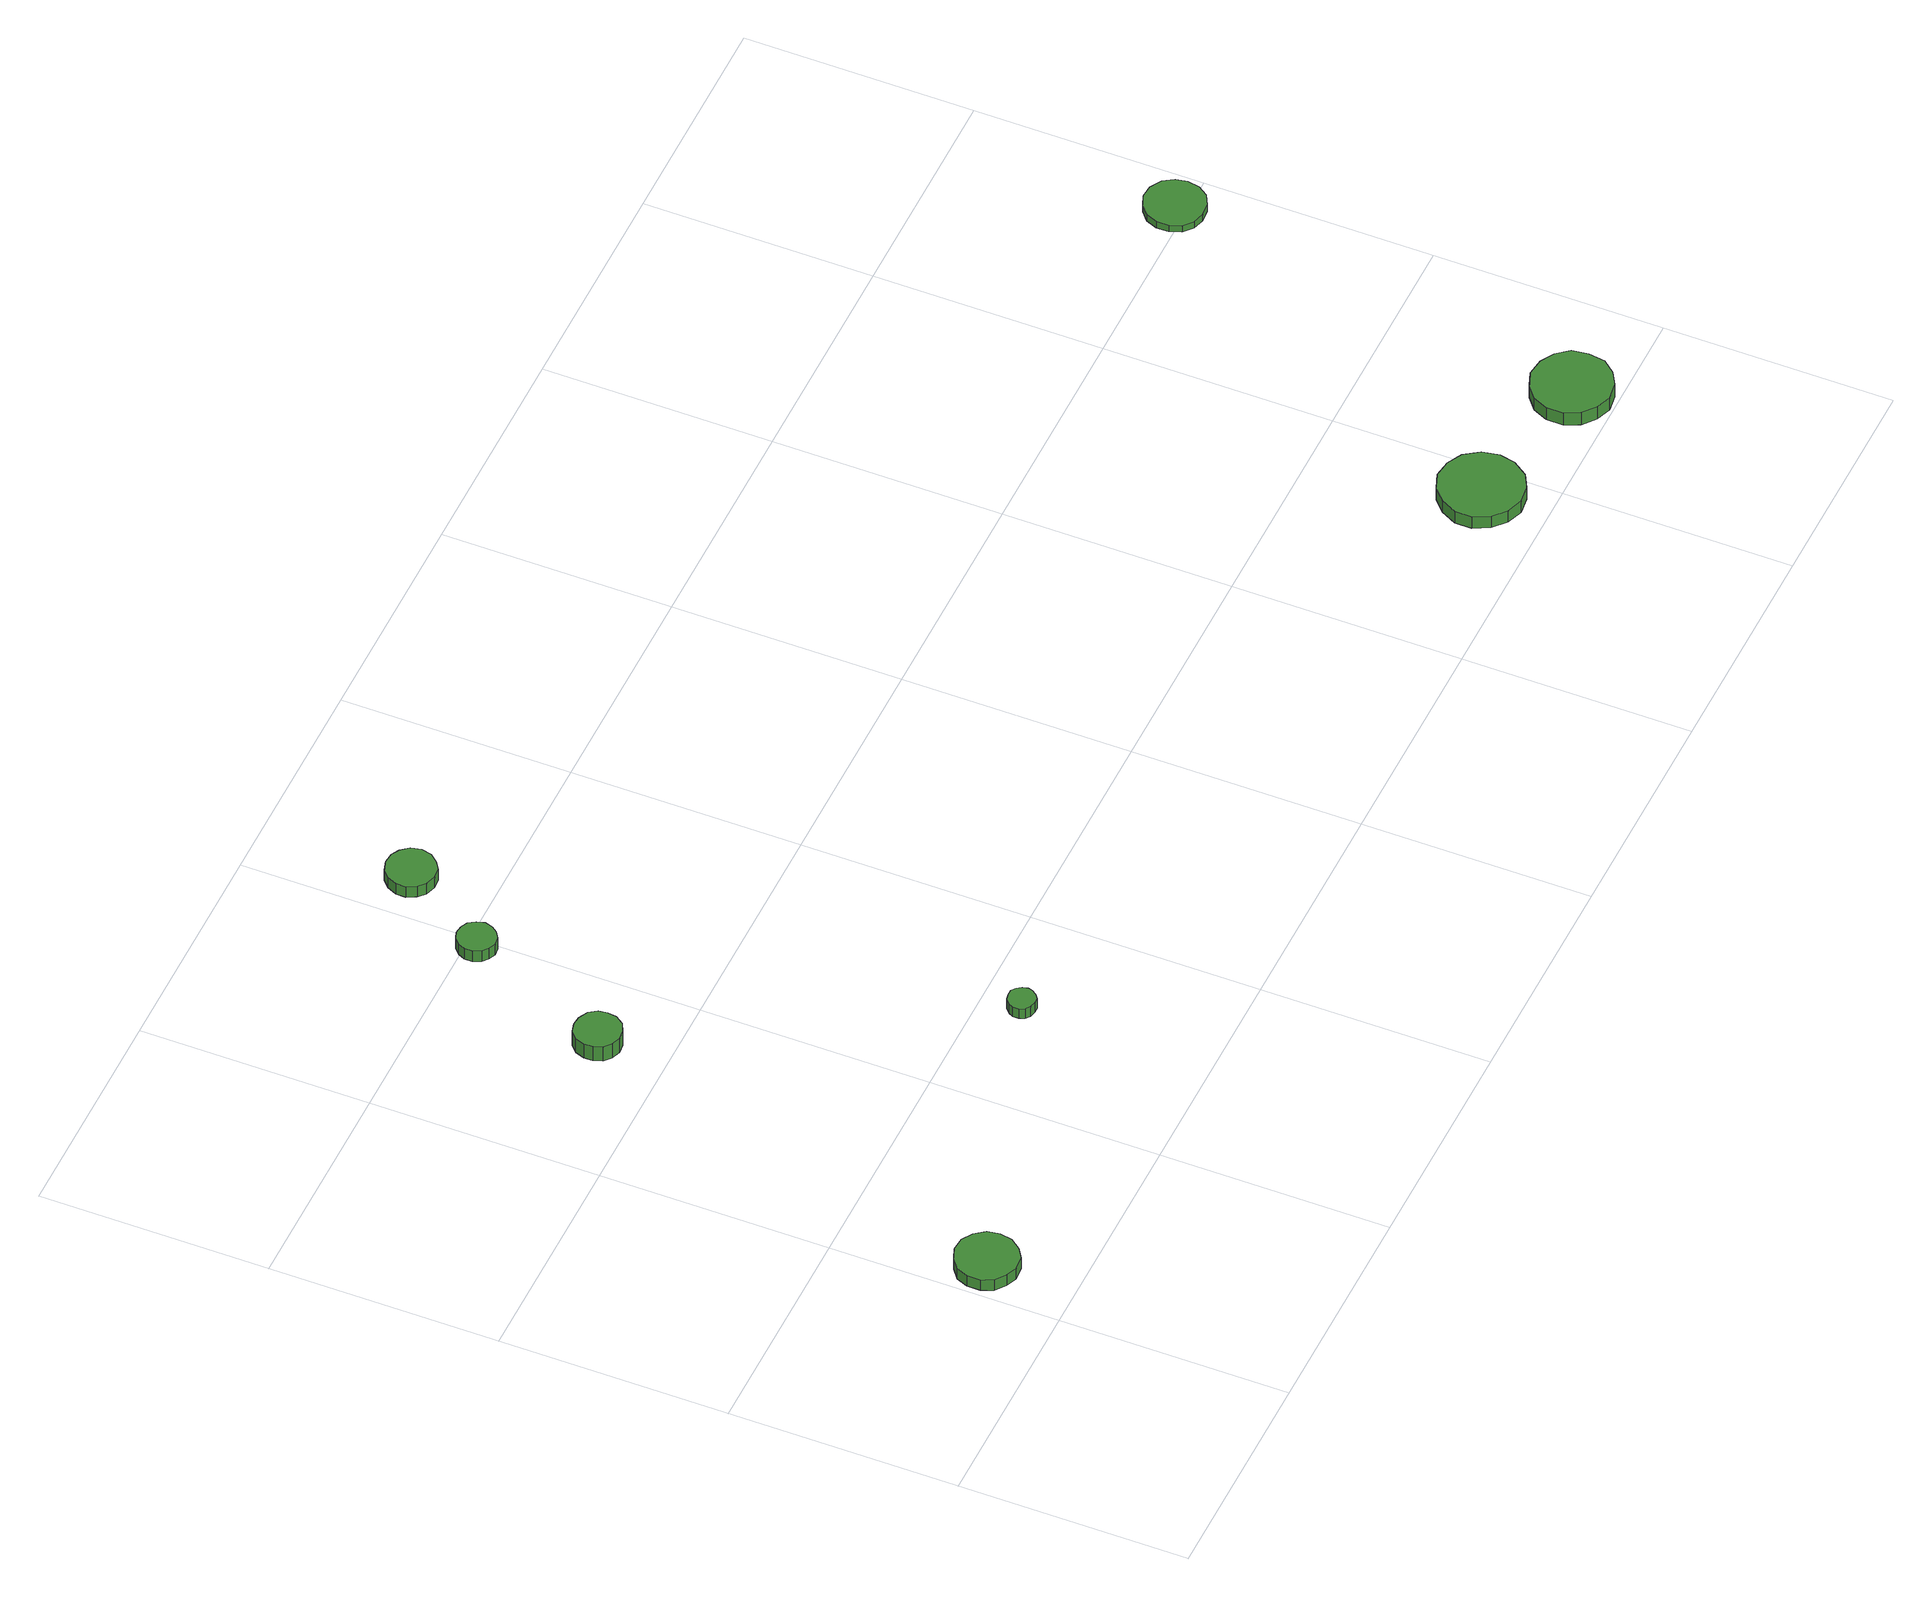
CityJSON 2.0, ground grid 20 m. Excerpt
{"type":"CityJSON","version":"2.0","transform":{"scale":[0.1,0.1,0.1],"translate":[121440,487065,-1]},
"CityObjects":{
"tree1":{"type":"SolitaryVegetationObject","attributes":{"function":"something"},"geometry":[{"type":"MultiSurface","lod":"1","boundaries":[[[0,1,2,3,4,5,6,7,8,9,10,11,12,13,14]],[[15,16,17,18,19,20,21,22,23,24,25,26,27,28,29]],[[0,29,28,1]],[[1,28,27,2]],[[2,27,26,3]],[[3,26,25,4]],[[4,25,24,5]],[[5,24,23,6]],[[6,23,22,7]],[[7,22,21,8]],[[8,21,20,9]],[[9,20,19,10]],[[10,19,18,11]],[[11,18,17,12]],[[12,17,16,13]],[[13,16,15,14]],[[14,15,29,0]]]}]},
"tree2":{"type":"SolitaryVegetationObject","attributes":{"function":"something"}},
"tree3":{"type":"SolitaryVegetationObject","attributes":{"function":"something"},"geometry":[{"type":"MultiSurface","lod":"1","boundaries":[[[30,31,32,33,34,35,36,37,38,39,40,41,42,43,44]],[[45,46,47,48,49,50,51,52,53,54,55,56,57,58,59]],[[30,59,58,31]],[[31,58,57,32]],[[32,57,56,33]],[[33,56,55,34]],[[34,55,54,35]],[[35,54,53,36]],[[36,53,52,37]],[[37,52,51,38]],[[38,51,50,39]],[[39,50,49,40]],[[40,49,48,41]],[[41,48,47,42]],[[42,47,46,43]],[[43,46,45,44]],[[44,45,59,30]]]}]},
"tree4":{"type":"SolitaryVegetationObject","attributes":{"function":"something"},"geometry":[{"type":"MultiSurface","lod":"1","boundaries":[[[60,61,62,63,64,65,66,67,68,69,70,71,72,73,74]],[[75,76,77,78,79,80,81,82,83,84,85,86,87,88,89]],[[60,89,88,61]],[[61,88,87,62]],[[62,87,86,63]],[[63,86,85,64]],[[64,85,84,65]],[[65,84,83,66]],[[66,83,82,67]],[[67,82,81,68]],[[68,81,80,69]],[[69,80,79,70]],[[70,79,78,71]],[[71,78,77,72]],[[72,77,76,73]],[[73,76,75,74]],[[74,75,89,60]]]}]},
"tree5":{"type":"SolitaryVegetationObject","attributes":{"function":"something"},"geometry":[{"type":"MultiSurface","lod":"1","boundaries":[[[90,91,92,93,94,95,96,97,98,99,100,101,102,103,104]],[[105,106,107,108,109,110,111,112,113,114,115,116,117,118,119]],[[90,119,118,91]],[[91,118,117,92]],[[92,117,116,93]],[[93,116,115,94]],[[94,115,114,95]],[[95,114,113,96]],[[96,113,112,97]],[[97,112,111,98]],[[98,111,110,99]],[[99,110,109,100]],[[100,109,108,101]],[[101,108,107,102]],[[102,107,106,103]],[[103,106,105,104]],[[104,105,119,90]]]}]},
"tree6":{"type":"SolitaryVegetationObject","attributes":{"function":"something"},"geometry":[{"type":"MultiSurface","lod":"1","boundaries":[[[120,121,122,123,124,125,126,127,128,129,130,131,132,133,134]],[[135,136,137,138,139,140,141,142,143,144,145,146,147,148,149]],[[120,149,148,121]],[[121,148,147,122]],[[122,147,146,123]],[[123,146,145,124]],[[124,145,144,125]],[[125,144,143,126]],[[126,143,142,127]],[[127,142,141,128]],[[128,141,140,129]],[[129,140,139,130]],[[130,139,138,131]],[[131,138,137,132]],[[132,137,136,133]],[[133,136,135,134]],[[134,135,149,120]]]}]},
"tree7":{"type":"SolitaryVegetationObject","attributes":{"function":"something"}},
"tree8":{"type":"SolitaryVegetationObject","attributes":{"function":"something"}},
"tree9":{"type":"SolitaryVegetationObject","attributes":{"function":"something"},"geometry":[{"type":"MultiSurface","lod":"1","boundaries":[[[150,151,152,153,154,155,156,157,158,159,160,161,162,163,164]],[[165,166,167,168,169,170,171,172,173,174,175,176,177,178,179]],[[150,179,178,151]],[[151,178,177,152]],[[152,177,176,153]],[[153,176,175,154]],[[154,175,174,155]],[[155,174,173,156]],[[156,173,172,157]],[[157,172,171,158]],[[158,171,170,159]],[[159,170,169,160]],[[160,169,168,161]],[[161,168,167,162]],[[162,167,166,163]],[[163,166,165,164]],[[164,165,179,150]]]}]},
"tree10":{"type":"SolitaryVegetationObject","attributes":{"function":"something"}},
"tree11":{"type":"SolitaryVegetationObject","attributes":{"function":"something"},"geometry":[{"type":"MultiSurface","lod":"1","boundaries":[[[180,181,182,183,184,185,186,187,188,189,190,191,192,193,194]],[[195,196,197,198,199,200,201,202,203,204,205,206,207,208,209]],[[180,209,208,181]],[[181,208,207,182]],[[182,207,206,183]],[[183,206,205,184]],[[184,205,204,185]],[[185,204,203,186]],[[186,203,202,187]],[[187,202,201,188]],[[188,201,200,189]],[[189,200,199,190]],[[190,199,198,191]],[[191,198,197,192]],[[192,197,196,193]],[[193,196,195,194]],[[194,195,209,180]]]}]},
"tree12":{"type":"SolitaryVegetationObject","attributes":{"function":"something"}},
"tree13":{"type":"SolitaryVegetationObject","attributes":{"function":"something"}},
"tree14":{"type":"SolitaryVegetationObject","attributes":{"function":"something"},"geometry":[{"type":"MultiSurface","lod":"1","boundaries":[[[210,211,212,213,214,215,216,217,218,219,220,221,222,223,224]],[[225,226,227,228,229,230,231,232,233,234,235,236,237,238,239]],[[210,239,238,211]],[[211,238,237,212]],[[212,237,236,213]],[[213,236,235,214]],[[214,235,234,215]],[[215,234,233,216]],[[216,233,232,217]],[[217,232,231,218]],[[218,231,230,219]],[[219,230,229,220]],[[220,229,228,221]],[[221,228,227,222]],[[222,227,226,223]],[[223,226,225,224]],[[224,225,239,210]]]}]}
},
"vertices":[
[59,77,18],[57,88,18],[50,97,18],[41,103,18],[29,104,18],[19,100,18],[10,93,18],[6,83,18],[6,71,18],[10,61,18],[19,54,18],[29,50,18],[41,51,18],[50,57,18],[57,66,18],[57,66,6],[50,57,6],[41,51,6],[29,50,6],[19,54,6],[10,61,6],[6,71,6],[6,83,6],[10,93,6],[19,100,6],[29,104,6],[41,103,6],[50,97,6],[57,88,6],[59,77,6],
[154,460,22],[153,468,22],[148,475,22],[140,479,22],[132,480,22],[124,478,22],[118,472,22],[115,464,22],[115,456,22],[118,448,22],[124,443,22],[132,440,22],[140,441,22],[148,445,22],[153,452,22],[153,452,6],[148,445,6],[140,441,6],[132,440,6],[124,443,6],[118,448,6],[115,456,6],[115,464,6],[118,472,6],[124,478,6],[132,480,6],[140,479,6],[148,475,6],[153,468,6],[154,460,6],
[318,166,17],[317,171,17],[314,175,17],[310,178,17],[305,178,17],[300,177,17],[296,173,17],[294,169,17],[294,164,17],[296,159,17],[300,156,17],[305,155,17],[310,155,17],[314,158,17],[317,162,17],[317,162,6],[314,158,6],[310,155,6],[305,155,6],[300,156,6],[296,159,6],[294,164,6],[294,169,6],[296,173,6],[300,177,6],[305,178,6],[310,178,6],[314,175,6],[317,171,6],[318,166,6],
[210,591,18],[208,598,18],[204,604,18],[198,607,18],[191,608,18],[185,606,18],[180,601,18],[177,595,18],[177,588,18],[180,581,18],[185,577,18],[191,574,18],[198,575,18],[204,579,18],[208,584,18],[208,584,6],[204,579,6],[198,575,6],[191,574,6],[185,577,6],[180,581,6],[177,588,6],[177,595,6],[180,601,6],[185,606,6],[191,608,6],[198,607,6],[204,604,6],[208,598,6],[210,591,6],
[264,670,18],[262,679,18],[256,686,18],[249,690,18],[240,691,18],[231,688,18],[225,682,18],[221,674,18],[221,665,18],[225,657,18],[231,651,18],[240,648,18],[249,649,18],[256,654,18],[262,661,18],[262,661,6],[256,654,6],[249,649,6],[240,648,6],[231,651,6],[225,657,6],[221,665,6],[221,674,6],[225,682,6],[231,688,6],[240,691,6],[249,690,6],[256,686,6],[262,679,6],[264,670,6],
[1008,58,19],[1005,73,19],[996,86,19],[983,93,19],[968,95,19],[954,90,19],[943,80,19],[936,66,19],[936,51,19],[943,37,19],[954,27,19],[968,22,19],[983,24,19],[996,31,19],[1005,44,19],[1005,44,6],[996,31,6],[983,24,6],[968,22,6],[954,27,6],[943,37,6],[936,51,6],[936,66,6],[943,80,6],[954,90,6],[968,95,6],[983,93,6],[996,86,6],[1005,73,6],[1008,58,6],
[1138,38,20],[1136,52,20],[1127,63,20],[1115,70,20],[1100,72,20],[1087,67,20],[1076,58,20],[1070,45,20],[1070,30,20],[1076,17,20],[1087,8,20],[1100,3,20],[1115,5,20],[1127,12,20],[1136,23,20],[1136,23,6],[1127,12,6],[1115,5,6],[1100,3,6],[1087,8,6],[1076,17,6],[1070,30,6],[1070,45,6],[1076,58,6],[1087,67,6],[1100,72,6],[1115,70,6],[1127,63,6],[1136,52,6],[1138,38,6],
[1191,410,13],[1189,420,13],[1183,429,13],[1173,435,13],[1162,436,13],[1152,432,13],[1144,425,13],[1140,415,13],[1140,404,13],[1144,394,13],[1152,387,13],[1162,384,13],[1173,385,13],[1183,390,13],[1189,399,13],[1189,399,6],[1183,390,6],[1173,385,6],[1162,384,6],[1152,387,6],[1144,394,6],[1140,404,6],[1140,415,6],[1144,425,6],[1152,432,6],[1162,436,6],[1173,435,6],[1183,429,6],[1189,420,6],[1191,410,6]
]}
